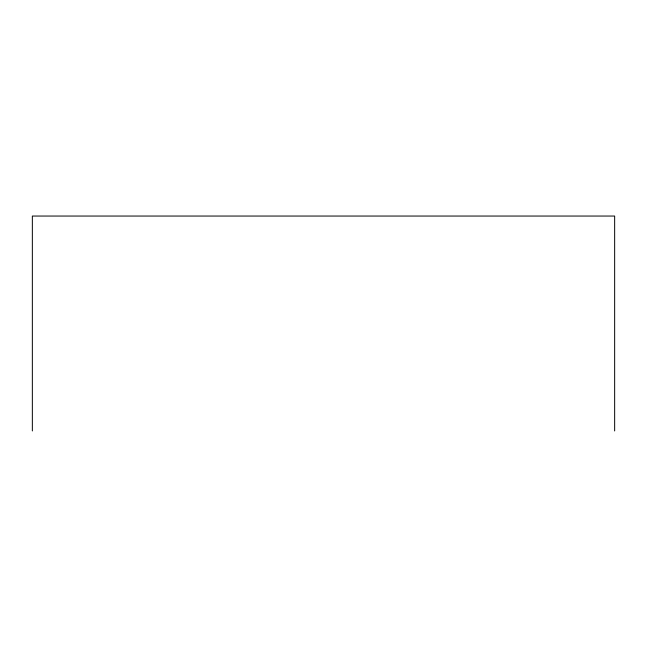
<?xml version="1.0" encoding="UTF-8"?>
<svg xmlns="http://www.w3.org/2000/svg" width="647" height="647" viewBox="0 0 647 647"><rect width="100%" height="100%" fill="white"/><g stroke="black" fill="none" stroke-linecap="round" stroke-linejoin="round"><path stroke-width="0.97" d="M614.65 430.951L614.65 216.049L32.35 216.049L32.35 430.951"/></g></svg>
